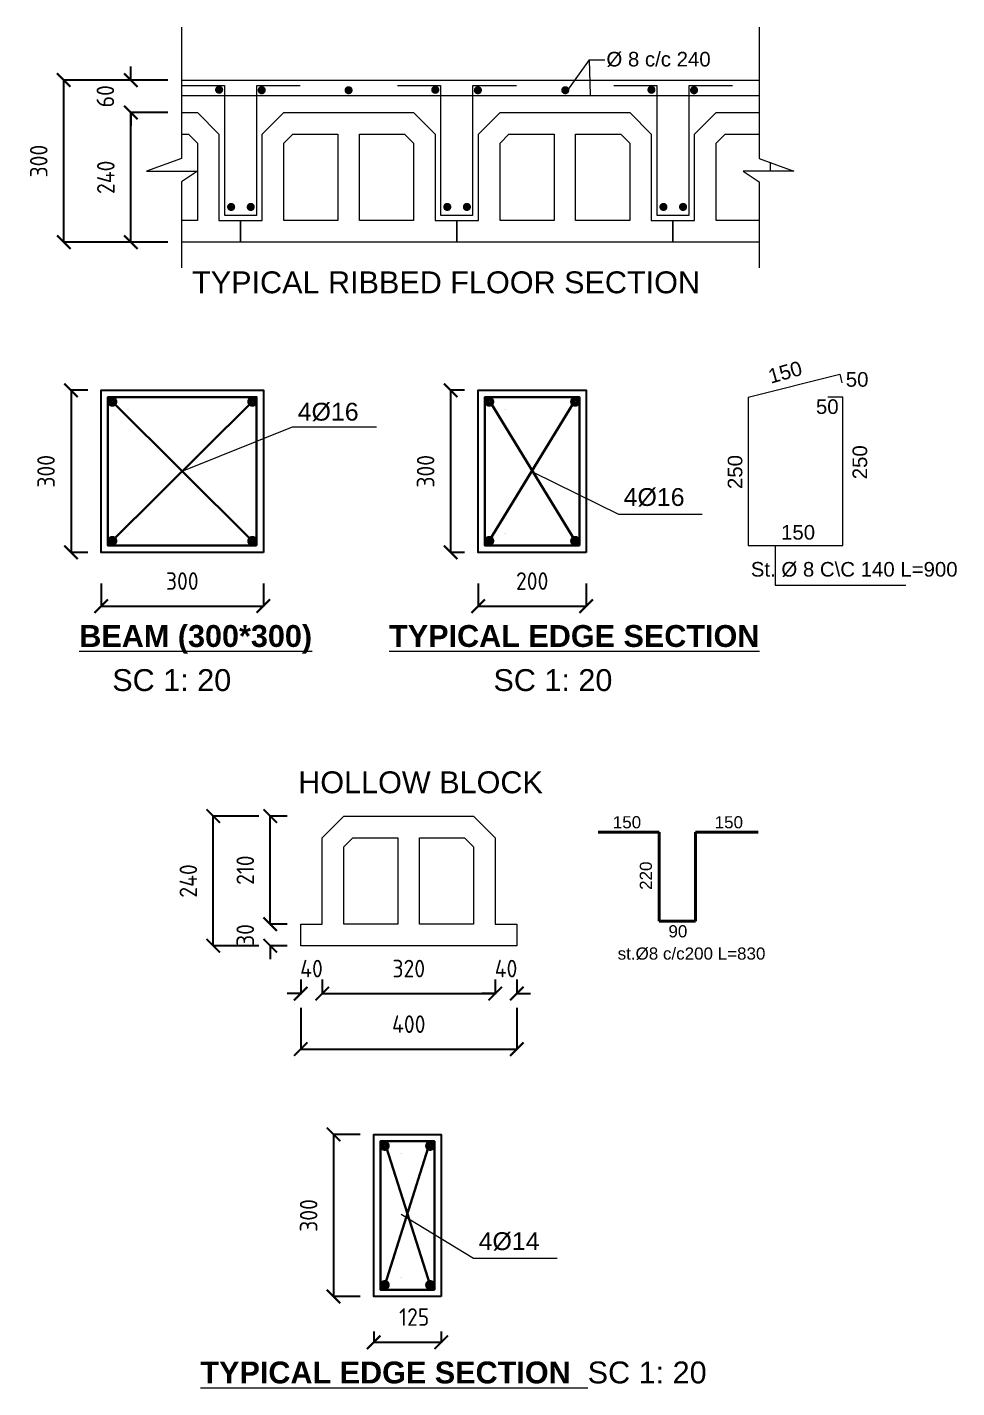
# Model space of a CAD drawing. Header units: inches. Extents: x -17020 to 43805, y -10194 to 123061.
# Drawn here: x 5582 to 5926, y 120801 to 121305 of the extents above; entities that cross this region are included whole.
import ezdxf

# ---------------------------------------------------------------- set-up
doc = ezdxf.new("R2010")
doc.units = ezdxf.units.IN
doc.header["$LTSCALE"] = 0.7
doc.header["$MEASUREMENT"] = 0
doc.layers.get('0').update_dxf_attribs({"lineweight": 13})
doc.layers.get('Defpoints').update_dxf_attribs({"lineweight": 5})
for name, color, linetype, lineweight in [('BEAM', 5, 'Continuous', 0), ('dim', 1, 'Continuous', 25), ('DIME', 6, 'Continuous', 25), ('HOLOW', 5, 'Continuous', 9), ('REIN', 6, 'Continuous', 40), ('ReinfContineous', 4, 'Continuous', 40), ('sec', 4, 'Continuous', 15), ('ste', 5, 'Continuous', 9), ('stirup', 4, 'Continuous', 30), ('tex', 3, 'Continuous', 25), ('TEXT', 3, 'Continuous', 25)]:
    doc.layers.add(name, color=color, linetype=linetype, lineweight=lineweight)
doc.layers.add('CONC', color=3, linetype='Continuous')
doc.styles.add('200style', font='iso.shx', dxfattribs={"height": 6.5})
doc.styles.add('AX', font='arial.ttf')
doc.styles.get("Standard").update_dxf_attribs({"font": 'arial.ttf', "height": 13})
doc.styles.add('t10', font='arial.ttf', dxfattribs={"height": 27})
doc.styles.add('t20', font='arial.ttf', dxfattribs={"height": 55})
doc.dimstyles.new('25ST', dxfattribs={"dimtxt": 13, "dimasz": 5, "dimexe": 0.18, "dimexo": 5, "dimgap": 6, "dimtad": 1, "dimdec": 0, "dimlfac": 5, "dimzin": 0, "dimdsep": 46, "dimtxsty": 'Standard', "dimblk": 'ARCHTICK', "dimcen": 0.09, "dimclrd": 256, "dimclre": 7, "dimclrt": 7, "dimadec": 0, "dimazin": 0, "dimtfac": 1, "dimtdec": 0, "dimtix": 1, "dimtofl": 0, "dimtmove": 0, "dimatfit": 3, "dimldrblk": 'ARCHTICK', "dimfxl": 1, "dimtolj": 1, "dimtzin": 0, "dimarcsym": 0})

# ---------------------------------------------------------------- blocks, each defined once
blk = doc.blocks.new('_ArchTick')
at = {"color": 0, "linetype": 'ByBlock', "lineweight": 0, "const_width": 0.15}
blk.add_lwpolyline([(-0.5, -0.5), (0.5, 0.5)], dxfattribs=at)
blk = doc.blocks.new('*D1668')
at = {"layer": 'Defpoints', "color": 0, "transparency": 16777216}
for p in [(5672.15, 120972.97), (5683.41, 120972.97), (5683.41, 120964.97)]:
    blk.add_point(p, dxfattribs=at)
at = {"layer": 'DIME', "lineweight": -2, "transparency": 16777216}
for p, q in [((5672.15, 120972.97), (5672.15, 120977.97)), ((5672.15, 120964.97), (5672.15, 120959.97))]:
    blk.add_line(p, q, dxfattribs=at)
at = {"layer": 'DIME', "color": 7, "lineweight": -2, "transparency": 16777216}
for p, q in [((5678.41, 120972.97), (5671.97, 120972.97)), ((5678.41, 120964.97), (5671.97, 120964.97))]:
    blk.add_line(p, q, dxfattribs=at)
at = {"layer": 'DIME', "lineweight": -2, "transparency": 16777216, "xscale": 5, "yscale": 5, "zscale": 5}
for p, rotation in [((5672.15, 120972.97), 270), ((5672.15, 120964.97), 90)]:
    blk.add_blockref('_ArchTick', p, dxfattribs=dict(at, rotation=rotation))
at = {"layer": 'DIME', "color": 7, "transparency": 16777216, "insert": (5662.9, 120968.97), "char_height": 6.5, "attachment_point": 5, "rotation": 90, "style": '200style'}
blk.add_mtext('\\A1;30', dxfattribs=at)
blk = doc.blocks.new('*D1669')
at = {"layer": 'Defpoints', "color": 0, "transparency": 16777216}
for p in [(5672.15, 121012.97), (5683.46, 121012.97), (5683.41, 120972.97)]:
    blk.add_point(p, dxfattribs=at)
at = {"layer": 'DIME', "color": 7, "lineweight": -2, "transparency": 16777216}
for p, q in [((5678.46, 121012.97), (5671.97, 121012.97)), ((5678.41, 120972.97), (5671.97, 120972.97))]:
    blk.add_line(p, q, dxfattribs=at)
at = {"layer": 'DIME', "lineweight": -2, "transparency": 16777216}
blk.add_line((5672.15, 120972.97), (5672.15, 121012.97), dxfattribs=at)
at = {"layer": 'DIME', "lineweight": -2, "transparency": 16777216, "xscale": 5, "yscale": 5, "zscale": 5}
for p, rotation in [((5672.15, 121012.97), 90), ((5672.15, 120972.97), 270)]:
    blk.add_blockref('_ArchTick', p, dxfattribs=dict(at, rotation=rotation))
at = {"layer": 'DIME', "color": 7, "transparency": 16777216, "insert": (5662.9, 120992.97), "char_height": 6.5, "attachment_point": 5, "rotation": 90, "style": '200style'}
blk.add_mtext('\\A1;210', dxfattribs=at)
blk = doc.blocks.new('*D1670')
at = {"layer": 'Defpoints', "color": 0, "transparency": 16777216}
for p in [(5651.07, 121012.97), (5672.96, 121012.97), (5672.91, 120964.97)]:
    blk.add_point(p, dxfattribs=at)
at = {"layer": 'DIME', "color": 7, "lineweight": -2, "transparency": 16777216}
for p, q in [((5667.96, 121012.97), (5650.89, 121012.97)), ((5667.91, 120964.97), (5650.89, 120964.97))]:
    blk.add_line(p, q, dxfattribs=at)
at = {"layer": 'DIME', "lineweight": -2, "transparency": 16777216}
blk.add_line((5651.07, 120964.97), (5651.07, 121012.97), dxfattribs=at)
at = {"layer": 'DIME', "lineweight": -2, "transparency": 16777216, "xscale": 5, "yscale": 5, "zscale": 5}
for p, rotation in [((5651.07, 121012.97), 90), ((5651.07, 120964.97), 270)]:
    blk.add_blockref('_ArchTick', p, dxfattribs=dict(at, rotation=rotation))
at = {"layer": 'DIME', "color": 7, "transparency": 16777216, "insert": (5641.82, 120988.97), "char_height": 6.5, "attachment_point": 5, "rotation": 90, "style": '200style'}
blk.add_mtext('\\A1;240', dxfattribs=at)
blk = doc.blocks.new('*D1671')
at = {"layer": 'Defpoints', "color": 0, "transparency": 16777216}
for p in [(5683.41, 120957.47), (5691.41, 120957.47), (5691.41, 120947.29)]:
    blk.add_point(p, dxfattribs=at)
at = {"layer": 'DIME', "color": 7, "lineweight": -2, "transparency": 16777216}
for p, q in [((5683.41, 120952.47), (5683.41, 120947.11)), ((5691.41, 120952.47), (5691.41, 120947.11))]:
    blk.add_line(p, q, dxfattribs=at)
at = {"layer": 'DIME', "lineweight": -2, "transparency": 16777216}
for p, q in [((5683.41, 120947.29), (5678.41, 120947.29)), ((5691.41, 120947.29), (5696.41, 120947.29))]:
    blk.add_line(p, q, dxfattribs=at)
at = {"layer": 'DIME', "lineweight": -2, "transparency": 16777216, "xscale": 5, "yscale": 5, "zscale": 5}
blk.add_blockref('_ArchTick', (5683.41, 120947.29), dxfattribs=at)
at = {"layer": 'DIME', "lineweight": -2, "transparency": 16777216, "xscale": 5, "yscale": 5, "zscale": 5, "rotation": 180}
blk.add_blockref('_ArchTick', (5691.41, 120947.29), dxfattribs=at)
at = {"layer": 'DIME', "color": 7, "transparency": 16777216, "insert": (5687.41, 120956.54), "char_height": 6.5, "attachment_point": 5, "style": '200style'}
blk.add_mtext('\\A1;40', dxfattribs=at)
blk = doc.blocks.new('*D1672')
at = {"layer": 'Defpoints', "color": 0, "transparency": 16777216}
for p in [(5691.41, 120957.47), (5755.41, 120957.47), (5755.41, 120947.29)]:
    blk.add_point(p, dxfattribs=at)
at = {"layer": 'DIME', "color": 7, "lineweight": -2, "transparency": 16777216}
for p, q in [((5691.41, 120952.47), (5691.41, 120947.11)), ((5755.41, 120952.47), (5755.41, 120947.11))]:
    blk.add_line(p, q, dxfattribs=at)
at = {"layer": 'DIME', "lineweight": -2, "transparency": 16777216}
blk.add_line((5691.41, 120947.29), (5755.41, 120947.29), dxfattribs=at)
at = {"layer": 'DIME', "lineweight": -2, "transparency": 16777216, "xscale": 5, "yscale": 5, "zscale": 5, "rotation": 180}
blk.add_blockref('_ArchTick', (5691.41, 120947.29), dxfattribs=at)
at = {"layer": 'DIME', "lineweight": -2, "transparency": 16777216, "xscale": 5, "yscale": 5, "zscale": 5}
blk.add_blockref('_ArchTick', (5755.41, 120947.29), dxfattribs=at)
at = {"layer": 'DIME', "color": 7, "transparency": 16777216, "insert": (5723.41, 120956.54), "char_height": 6.5, "attachment_point": 5, "style": '200style'}
blk.add_mtext('\\A1;320', dxfattribs=at)
blk = doc.blocks.new('*D1673')
at = {"layer": 'Defpoints', "color": 0, "transparency": 16777216}
for p in [(5755.41, 120957.47), (5763.41, 120957.47), (5763.41, 120947.29)]:
    blk.add_point(p, dxfattribs=at)
at = {"layer": 'DIME', "color": 7, "lineweight": -2, "transparency": 16777216}
for p, q in [((5755.41, 120952.47), (5755.41, 120947.11)), ((5763.41, 120952.47), (5763.41, 120947.11))]:
    blk.add_line(p, q, dxfattribs=at)
at = {"layer": 'DIME', "lineweight": -2, "transparency": 16777216}
for p, q in [((5755.41, 120947.29), (5750.41, 120947.29)), ((5763.41, 120947.29), (5768.41, 120947.29))]:
    blk.add_line(p, q, dxfattribs=at)
at = {"layer": 'DIME', "lineweight": -2, "transparency": 16777216, "xscale": 5, "yscale": 5, "zscale": 5}
blk.add_blockref('_ArchTick', (5755.41, 120947.29), dxfattribs=at)
at = {"layer": 'DIME', "lineweight": -2, "transparency": 16777216, "xscale": 5, "yscale": 5, "zscale": 5, "rotation": 180}
blk.add_blockref('_ArchTick', (5763.41, 120947.29), dxfattribs=at)
at = {"layer": 'DIME', "color": 7, "transparency": 16777216, "insert": (5759.41, 120956.54), "char_height": 6.5, "attachment_point": 5, "style": '200style'}
blk.add_mtext('\\A1;40', dxfattribs=at)
blk = doc.blocks.new('*D1674')
at = {"layer": 'Defpoints', "color": 0, "transparency": 16777216}
for p in [(5683.41, 120946.97), (5763.41, 120946.97), (5763.41, 120926.72)]:
    blk.add_point(p, dxfattribs=at)
at = {"layer": 'DIME', "color": 7, "lineweight": -2, "transparency": 16777216}
for p, q in [((5683.41, 120941.97), (5683.41, 120926.54)), ((5763.41, 120941.97), (5763.41, 120926.54))]:
    blk.add_line(p, q, dxfattribs=at)
at = {"layer": 'DIME', "lineweight": -2, "transparency": 16777216}
blk.add_line((5683.41, 120926.72), (5763.41, 120926.72), dxfattribs=at)
at = {"layer": 'DIME', "lineweight": -2, "transparency": 16777216, "xscale": 5, "yscale": 5, "zscale": 5, "rotation": 180}
blk.add_blockref('_ArchTick', (5683.41, 120926.72), dxfattribs=at)
at = {"layer": 'DIME', "lineweight": -2, "transparency": 16777216, "xscale": 5, "yscale": 5, "zscale": 5}
blk.add_blockref('_ArchTick', (5763.41, 120926.72), dxfattribs=at)
at = {"layer": 'DIME', "color": 7, "transparency": 16777216, "insert": (5723.41, 120935.97), "char_height": 6.5, "attachment_point": 5, "style": '200style'}
blk.add_mtext('\\A1;400', dxfattribs=at)
blk = doc.blocks.new('*D1675')
at = {"layer": 'Defpoints', "color": 0, "transparency": 16777216}
for p in [(5620.54, 121273.41), (5639.27, 121273.41), (5639.27, 121225.41)]:
    blk.add_point(p, dxfattribs=at)
at = {"layer": 'DIME', "color": 7, "lineweight": -2, "transparency": 16777216}
for p, q in [((5634.27, 121273.41), (5620.36, 121273.41)), ((5634.27, 121225.41), (5620.36, 121225.41))]:
    blk.add_line(p, q, dxfattribs=at)
at = {"layer": 'DIME', "lineweight": -2, "transparency": 16777216}
blk.add_line((5620.54, 121225.41), (5620.54, 121273.41), dxfattribs=at)
at = {"layer": 'DIME', "lineweight": -2, "transparency": 16777216, "xscale": 5, "yscale": 5, "zscale": 5}
for p, rotation in [((5620.54, 121273.41), 90), ((5620.54, 121225.41), 270)]:
    blk.add_blockref('_ArchTick', p, dxfattribs=dict(at, rotation=rotation))
at = {"layer": 'DIME', "color": 7, "transparency": 16777216, "insert": (5611.29, 121249.41), "char_height": 6.5, "attachment_point": 5, "rotation": 90, "style": '200style'}
blk.add_mtext('\\A1;240', dxfattribs=at)
blk = doc.blocks.new('*D1676')
at = {"layer": 'Defpoints', "color": 0, "transparency": 16777216}
for p in [(5620.54, 121285.41), (5639.27, 121285.41), (5639.27, 121273.41)]:
    blk.add_point(p, dxfattribs=at)
at = {"layer": 'DIME', "lineweight": -2, "transparency": 16777216}
for p, q in [((5620.54, 121285.41), (5620.54, 121290.41)), ((5620.54, 121273.41), (5620.54, 121268.41))]:
    blk.add_line(p, q, dxfattribs=at)
at = {"layer": 'DIME', "color": 7, "lineweight": -2, "transparency": 16777216}
for p, q in [((5634.27, 121285.41), (5620.36, 121285.41)), ((5634.27, 121273.41), (5620.36, 121273.41))]:
    blk.add_line(p, q, dxfattribs=at)
at = {"layer": 'DIME', "lineweight": -2, "transparency": 16777216, "xscale": 5, "yscale": 5, "zscale": 5}
for p, rotation in [((5620.54, 121285.41), 270), ((5620.54, 121273.41), 90)]:
    blk.add_blockref('_ArchTick', p, dxfattribs=dict(at, rotation=rotation))
at = {"layer": 'DIME', "color": 7, "transparency": 16777216, "insert": (5611.12, 121279.41), "char_height": 6.5, "attachment_point": 5, "rotation": 90, "style": '200style'}
blk.add_mtext('\\A1;60', dxfattribs=at)
blk = doc.blocks.new('*D1677')
at = {"layer": 'Defpoints', "color": 0, "transparency": 16777216}
for p in [(5595.72, 121285.41), (5625.15, 121285.41), (5625.15, 121225.41)]:
    blk.add_point(p, dxfattribs=at)
at = {"layer": 'DIME', "color": 7, "lineweight": -2, "transparency": 16777216}
for p, q in [((5620.15, 121285.41), (5595.54, 121285.41)), ((5620.15, 121225.41), (5595.54, 121225.41))]:
    blk.add_line(p, q, dxfattribs=at)
at = {"layer": 'DIME', "lineweight": -2, "transparency": 16777216}
blk.add_line((5595.72, 121225.41), (5595.72, 121285.41), dxfattribs=at)
at = {"layer": 'DIME', "lineweight": -2, "transparency": 16777216, "xscale": 5, "yscale": 5, "zscale": 5}
for p, rotation in [((5595.72, 121285.41), 90), ((5595.72, 121225.41), 270)]:
    blk.add_blockref('_ArchTick', p, dxfattribs=dict(at, rotation=rotation))
at = {"layer": 'DIME', "color": 7, "transparency": 16777216, "insert": (5586.47, 121255.41), "char_height": 6.5, "attachment_point": 5, "rotation": 90, "style": '200style'}
blk.add_mtext('\\A1;300', dxfattribs=at)
blk = doc.blocks.new('*D1678')
at = {"layer": 'Defpoints', "color": 0, "transparency": 16777216}
for p in [(5710.43, 120827.26), (5735.43, 120827.26), (5735.43, 120818.23)]:
    blk.add_point(p, dxfattribs=at)
at = {"layer": 'DIME', "color": 7, "lineweight": -2, "transparency": 16777216}
for p, q in [((5710.43, 120822.26), (5710.43, 120818.05)), ((5735.43, 120822.26), (5735.43, 120818.05))]:
    blk.add_line(p, q, dxfattribs=at)
at = {"layer": 'DIME', "lineweight": -2, "transparency": 16777216}
blk.add_line((5710.43, 120818.23), (5735.43, 120818.23), dxfattribs=at)
at = {"layer": 'DIME', "lineweight": -2, "transparency": 16777216, "xscale": 5, "yscale": 5, "zscale": 5, "rotation": 180}
blk.add_blockref('_ArchTick', (5710.43, 120818.23), dxfattribs=at)
at = {"layer": 'DIME', "lineweight": -2, "transparency": 16777216, "xscale": 5, "yscale": 5, "zscale": 5}
blk.add_blockref('_ArchTick', (5735.43, 120818.23), dxfattribs=at)
at = {"layer": 'DIME', "color": 7, "transparency": 16777216, "insert": (5725.43, 120827.57), "char_height": 6.5, "attachment_point": 5, "style": '200style'}
blk.add_mtext('\\A1;125', dxfattribs=at)
blk = doc.blocks.new('*D1679')
at = {"layer": 'Defpoints', "color": 0, "transparency": 16777216}
for p in [(5710.43, 120895.16), (5695.6, 120835.16), (5710.43, 120835.16)]:
    blk.add_point(p, dxfattribs=at)
at = {"layer": 'DIME', "color": 7, "lineweight": -2, "transparency": 16777216}
for p, q in [((5705.43, 120895.16), (5695.42, 120895.16)), ((5705.43, 120835.16), (5695.42, 120835.16))]:
    blk.add_line(p, q, dxfattribs=at)
at = {"layer": 'DIME', "lineweight": -2, "transparency": 16777216}
blk.add_line((5695.6, 120895.16), (5695.6, 120835.16), dxfattribs=at)
at = {"layer": 'DIME', "lineweight": -2, "transparency": 16777216, "xscale": 5, "yscale": 5, "zscale": 5}
for p, rotation in [((5695.6, 120895.16), 90), ((5695.6, 120835.16), 270)]:
    blk.add_blockref('_ArchTick', p, dxfattribs=dict(at, rotation=rotation))
at = {"layer": 'DIME', "color": 7, "transparency": 16777216, "insert": (5686.35, 120865.16), "char_height": 6.5, "attachment_point": 5, "rotation": 90, "style": '200style'}
blk.add_mtext('\\A1;300', dxfattribs=at)
blk = doc.blocks.new('*D1680')
at = {"layer": 'Defpoints', "color": 0, "transparency": 16777216}
for p in [(5749.09, 121104.1), (5789.09, 121104.1), (5789.09, 121090.71)]:
    blk.add_point(p, dxfattribs=at)
at = {"layer": 'DIME', "color": 7, "lineweight": -2, "transparency": 16777216}
for p, q in [((5749.09, 121099.1), (5749.09, 121090.53)), ((5789.09, 121099.1), (5789.09, 121090.53))]:
    blk.add_line(p, q, dxfattribs=at)
at = {"layer": 'DIME', "lineweight": -2, "transparency": 16777216}
blk.add_line((5749.09, 121090.71), (5789.09, 121090.71), dxfattribs=at)
at = {"layer": 'DIME', "lineweight": -2, "transparency": 16777216, "xscale": 5, "yscale": 5, "zscale": 5, "rotation": 180}
blk.add_blockref('_ArchTick', (5749.09, 121090.71), dxfattribs=at)
at = {"layer": 'DIME', "lineweight": -2, "transparency": 16777216, "xscale": 5, "yscale": 5, "zscale": 5}
blk.add_blockref('_ArchTick', (5789.09, 121090.71), dxfattribs=at)
at = {"layer": 'DIME', "color": 7, "transparency": 16777216, "insert": (5769.09, 121099.97), "char_height": 6.5, "attachment_point": 5, "style": '200style'}
blk.add_mtext('\\A1;200', dxfattribs=at)
blk = doc.blocks.new('*D1681')
at = {"layer": 'Defpoints', "color": 0, "transparency": 16777216}
for p in [(5749.09, 121170.6), (5738.9, 121110.6), (5749.09, 121110.6)]:
    blk.add_point(p, dxfattribs=at)
at = {"layer": 'DIME', "color": 7, "lineweight": -2, "transparency": 16777216}
for p, q in [((5744.09, 121170.6), (5738.72, 121170.6)), ((5744.09, 121110.6), (5738.72, 121110.6))]:
    blk.add_line(p, q, dxfattribs=at)
at = {"layer": 'DIME', "lineweight": -2, "transparency": 16777216}
blk.add_line((5738.9, 121170.6), (5738.9, 121110.6), dxfattribs=at)
at = {"layer": 'DIME', "lineweight": -2, "transparency": 16777216, "xscale": 5, "yscale": 5, "zscale": 5}
for p, rotation in [((5738.9, 121170.6), 90), ((5738.9, 121110.6), 270)]:
    blk.add_blockref('_ArchTick', p, dxfattribs=dict(at, rotation=rotation))
at = {"layer": 'DIME', "color": 7, "transparency": 16777216, "insert": (5729.65, 121140.6), "char_height": 6.5, "attachment_point": 5, "rotation": 90, "style": '200style'}
blk.add_mtext('\\A1;300', dxfattribs=at)
blk = doc.blocks.new('*D1682')
at = {"layer": 'Defpoints', "color": 0, "transparency": 16777216}
for p in [(5609.59, 121104.1), (5669.59, 121104.1), (5669.59, 121090.71)]:
    blk.add_point(p, dxfattribs=at)
at = {"layer": 'DIME', "color": 7, "lineweight": -2, "transparency": 16777216}
for p, q in [((5609.59, 121099.1), (5609.59, 121090.53)), ((5669.59, 121099.1), (5669.59, 121090.53))]:
    blk.add_line(p, q, dxfattribs=at)
at = {"layer": 'DIME', "lineweight": -2, "transparency": 16777216}
blk.add_line((5609.59, 121090.71), (5669.59, 121090.71), dxfattribs=at)
at = {"layer": 'DIME', "lineweight": -2, "transparency": 16777216, "xscale": 5, "yscale": 5, "zscale": 5, "rotation": 180}
blk.add_blockref('_ArchTick', (5609.59, 121090.71), dxfattribs=at)
at = {"layer": 'DIME', "lineweight": -2, "transparency": 16777216, "xscale": 5, "yscale": 5, "zscale": 5}
blk.add_blockref('_ArchTick', (5669.59, 121090.71), dxfattribs=at)
at = {"layer": 'DIME', "color": 7, "transparency": 16777216, "insert": (5639.59, 121099.97), "char_height": 6.5, "attachment_point": 5, "style": '200style'}
blk.add_mtext('\\A1;300', dxfattribs=at)
blk = doc.blocks.new('*D1683')
at = {"layer": 'Defpoints', "color": 0, "transparency": 16777216}
for p in [(5609.59, 121170.6), (5598.41, 121110.6), (5609.59, 121110.6)]:
    blk.add_point(p, dxfattribs=at)
at = {"layer": 'DIME', "color": 7, "lineweight": -2, "transparency": 16777216}
for p, q in [((5604.59, 121170.6), (5598.23, 121170.6)), ((5604.59, 121110.6), (5598.23, 121110.6))]:
    blk.add_line(p, q, dxfattribs=at)
at = {"layer": 'DIME', "lineweight": -2, "transparency": 16777216}
blk.add_line((5598.41, 121170.6), (5598.41, 121110.6), dxfattribs=at)
at = {"layer": 'DIME', "lineweight": -2, "transparency": 16777216, "xscale": 5, "yscale": 5, "zscale": 5}
for p, rotation in [((5598.41, 121170.6), 90), ((5598.41, 121110.6), 270)]:
    blk.add_blockref('_ArchTick', p, dxfattribs=dict(at, rotation=rotation))
at = {"layer": 'DIME', "color": 7, "transparency": 16777216, "insert": (5589.16, 121140.6), "char_height": 6.5, "attachment_point": 5, "rotation": 90, "style": '200style'}
blk.add_mtext('\\A1;300', dxfattribs=at)

msp = doc.modelspace()

# ---------------------------------------------------------------- linework, layer by layer
at = {"layer": 'BEAM', "linetype": 'Continuous', "ltscale": 0.02}
for p, q in [((5639.27, 121304.97), (5639.27, 121256.36)), ((5853.06, 121304.97), (5853.06, 121256.36)), ((5790.23, 121292.89), (5796.02, 121292.89)), ((5639.27, 121285.41), (5853.06, 121285.41)), ((5639.27, 121256.36), (5626.35, 121251.74)), ((5853.06, 121256.36), (5865.98, 121251.74)), ((5626.35, 121251.74), (5645.18, 121251.74)), ((5645.18, 121251.74), (5639.27, 121247.7)), ((5865.98, 121251.74), (5847.15, 121251.74)), ((5847.15, 121251.74), (5853.06, 121247.7)), ((5639.27, 121247.7), (5639.27, 121215.85)), ((5853.06, 121247.7), (5853.06, 121215.85)), ((5661.18, 121225.41), (5647.77, 121225.41))]:
    msp.add_line(p, q, dxfattribs=at)
at = {"layer": 'BEAM'}
msp.add_line((5790.23, 121292.89), (5790.55, 121279.92), dxfattribs=at)
msp.add_lwpolyline([(5790.23, 121292.89), (5782.1, 121281.65)], dxfattribs=at)
at = {"layer": 'BEAM', "linetype": 'Continuous', "ltscale": 0.02, "const_width": 1.5}
for points in [[(5652.48, 121281.81, 1), (5653.98, 121281.81, 1)], [(5668.24, 121281.65, 1), (5669.74, 121281.65, 1)], [(5700.39, 121281.65, 1), (5701.89, 121281.65, 1)], [(5732.48, 121281.81, 1), (5733.98, 121281.81, 1)], [(5748.24, 121281.65, 1), (5749.74, 121281.65, 1)], [(5780.6, 121281.65, 1), (5782.1, 121281.65, 1)], [(5812.48, 121281.81, 1), (5813.98, 121281.81, 1)], [(5828.24, 121281.65, 1), (5829.74, 121281.65, 1)], [(5656.92, 121238.45, 1), (5658.42, 121238.45, 1)], [(5664.18, 121238.45, 1), (5665.68, 121238.45, 1)], [(5736.92, 121238.45, 1), (5738.42, 121238.45, 1)], [(5744.18, 121238.45, 1), (5745.68, 121238.45, 1)], [(5816.92, 121238.45, 1), (5818.42, 121238.45, 1)], [(5824.18, 121238.45, 1), (5825.68, 121238.45, 1)]]:
    msp.add_lwpolyline(points, format="xyb", close=True, dxfattribs=at)
at = {"layer": 'CONC'}
for points in [[(5669.59, 121110.6), (5609.59, 121110.6), (5609.59, 121170.6), (5669.59, 121170.6)], [(5789.09, 121110.6), (5749.09, 121110.6), (5749.09, 121170.6), (5789.09, 121170.6)], [(5735.43, 120835.16), (5710.43, 120835.16), (5710.43, 120895.16), (5735.43, 120895.16)]]:
    msp.add_lwpolyline(points, close=True, dxfattribs=at)
at = {"layer": 'dim', "color": 1}
for p, q in [((5816.07, 120974.08), (5816.07, 121007.01)), ((5816.07, 121005.51), (5816.07, 120995.68)), ((5829.57, 121005.51), (5829.57, 120995.68))]:
    msp.add_line(p, q, dxfattribs=at)
at = {"layer": 'HOLOW', "linetype": 'Continuous', "ltscale": 0.02}
for points in [[(5639.27, 121273.41), (5645.18, 121273.41), (5653.18, 121265.41), (5653.18, 121233.41), (5661.18, 121233.41), (5661.18, 121225.41), (5639.27, 121225.41)], [(5853.06, 121225.41), (5821.18, 121225.41), (5821.18, 121233.41), (5829.18, 121233.41), (5829.18, 121265.41), (5837.18, 121273.41), (5853.06, 121273.41)], [(5639.27, 121265.41), (5641.87, 121265.41), (5645.18, 121262.1), (5645.18, 121233.41), (5639.27, 121233.41)], [(5853.06, 121233.41), (5837.18, 121233.41), (5837.18, 121262.1), (5840.49, 121265.41), (5853.06, 121265.41)], [(5857.18, 121254.89), (5857.18, 121251.74)]]:
    msp.add_lwpolyline(points, dxfattribs=at)
for points in [[(5661.18, 121233.41), (5669.18, 121233.41), (5669.18, 121265.41), (5677.18, 121273.41), (5725.18, 121273.41), (5733.18, 121265.41), (5733.18, 121233.41), (5741.18, 121233.41), (5741.18, 121225.41), (5661.18, 121225.41)], [(5741.18, 121233.41), (5749.18, 121233.41), (5749.18, 121265.41), (5757.18, 121273.41), (5805.18, 121273.41), (5813.18, 121265.41), (5813.18, 121233.41), (5821.18, 121233.41), (5821.18, 121225.41), (5741.18, 121225.41)], [(5677.18, 121233.41), (5677.18, 121262.1), (5680.49, 121265.41), (5697.18, 121265.41), (5697.18, 121233.41)], [(5705.18, 121265.41), (5721.87, 121265.41), (5725.18, 121262.1), (5725.18, 121233.41), (5705.18, 121233.41)], [(5757.18, 121233.41), (5757.18, 121262.1), (5760.49, 121265.41), (5777.18, 121265.41), (5777.18, 121233.41)], [(5785.18, 121265.41), (5801.87, 121265.41), (5805.18, 121262.1), (5805.18, 121233.41), (5785.18, 121233.41)], [(5683.41, 120972.97), (5691.41, 120972.97), (5691.41, 121004.97), (5699.41, 121012.97), (5747.41, 121012.97), (5755.41, 121004.97), (5755.41, 120972.97), (5763.41, 120972.97), (5763.41, 120964.97), (5683.41, 120964.97)], [(5699.41, 120972.97), (5699.41, 121001.66), (5702.73, 121004.97), (5719.41, 121004.97), (5719.41, 120972.97)], [(5727.41, 121004.97), (5744.1, 121004.97), (5747.41, 121001.66), (5747.41, 120972.97), (5727.41, 120972.97)]]:
    msp.add_lwpolyline(points, close=True, dxfattribs=at)
at = {"layer": 'REIN', "const_width": 1.79}
for points in [[(5612.71, 121166.36, 1), (5614.66, 121166.36, 1)], [(5666.47, 121166.36, -1), (5664.52, 121166.36, -1)], [(5752.21, 121166.36, 1), (5754.16, 121166.36, 1)], [(5785.97, 121166.36, -1), (5784.02, 121166.36, -1)], [(5612.71, 121114.83, -1), (5614.66, 121114.83, -1)], [(5666.47, 121114.83, 1), (5664.52, 121114.83, 1)], [(5752.21, 121114.83, -1), (5754.16, 121114.83, -1)], [(5785.97, 121114.83, 1), (5784.02, 121114.83, 1)], [(5713.55, 120890.92, 1), (5715.49, 120890.92, 1)], [(5732.3, 120890.92, -1), (5730.36, 120890.92, -1)], [(5713.55, 120839.4, -1), (5715.49, 120839.4, -1)], [(5732.3, 120839.4, 1), (5730.36, 120839.4, 1)]]:
    msp.add_lwpolyline(points, format="xyb", close=True, dxfattribs=at)
at = {"layer": 'ReinfContineous'}
for p, q in [((5816.07, 121007.01), (5793.57, 121007.01)), ((5816.07, 121007.01), (5816.07, 120974.08)), ((5829.57, 120974.08), (5829.57, 121007.01)), ((5829.57, 121007.01), (5852.67, 121007.01)), ((5816.07, 120974.08), (5829.57, 120974.08))]:
    msp.add_line(p, q, dxfattribs=at)
at = {"layer": 'sec'}
for p, q in [((5639.59, 121140.61), (5680.42, 121157.01)), ((5680.42, 121157.01), (5711.43, 121157.01)), ((5769.44, 121140.26), (5801.04, 121124.79)), ((5801.04, 121124.79), (5832.05, 121124.79)), ((5859.03, 121113.1), (5859.03, 121098.45)), ((5859.03, 121098.45), (5907.42, 121098.45)), ((5720.61, 120865.59), (5747.37, 120849.36)), ((5747.37, 120849.36), (5778.39, 120849.36))]:
    msp.add_line(p, q, dxfattribs=at)
at = {"layer": 'ste', "color": 2, "linetype": 'Continuous', "ltscale": 0.02}
for p, q in [((5639.6, 121279.73), (5853.06, 121279.73)), ((5655.18, 121235.41), (5667.18, 121235.41)), ((5849.02, 121168.1), (5882.92, 121176.61)), ((5882.92, 121176.61), (5883.75, 121173.3)), ((5849.02, 121168.1), (5849.02, 121113.1)), ((5884.02, 121168.1), (5878.52, 121168.1)), ((5884.02, 121113.1), (5884.02, 121168.1)), ((5849.02, 121113.1), (5884.02, 121113.1))]:
    msp.add_line(p, q, dxfattribs=at)
for points in [[(5639.27, 121283.41), (5655.18, 121283.41), (5655.18, 121235.41), (5667.18, 121235.41), (5667.18, 121283.41), (5683.23, 121283.41)], [(5719.27, 121283.41), (5735.18, 121283.41), (5735.18, 121235.41), (5747.18, 121235.41), (5747.18, 121283.41), (5763.23, 121283.41)], [(5799.27, 121283.41), (5815.18, 121283.41), (5815.18, 121235.41), (5827.18, 121235.41), (5827.18, 121283.41), (5843.23, 121283.41)]]:
    msp.add_lwpolyline(points, dxfattribs=at)
at = {"layer": 'stirup'}
for p, q in [((5664.79, 121165.69), (5613.68, 121114.83)), ((5614.03, 121166.03), (5665.14, 121115.18)), ((5784.29, 121165.69), (5753.18, 121114.83)), ((5753.89, 121165.69), (5784.99, 121114.83)), ((5730.63, 120890.25), (5714.52, 120839.4)), ((5715.22, 120890.25), (5731.33, 120839.4))]:
    msp.add_line(p, q, dxfattribs=at)
for points in [[(5667.09, 121113.1), (5612.09, 121113.1), (5612.09, 121168.1), (5667.09, 121168.1)], [(5786.59, 121113.1), (5751.59, 121113.1), (5751.59, 121168.1), (5786.59, 121168.1)], [(5732.93, 120837.66), (5712.93, 120837.66), (5712.93, 120892.66), (5732.93, 120892.66)]]:
    msp.add_lwpolyline(points, close=True, dxfattribs=at)
at = {"layer": 'TEXT'}
for p, q in [((5619.44, 121163.66), (5619.44, 121163.66)), ((5619.73, 121163.66), (5619.73, 121163.66)), ((5758.94, 121163.66), (5758.94, 121163.66)), ((5759.23, 121163.66), (5759.23, 121163.66)), ((5619.44, 121117.54), (5619.44, 121117.54)), ((5619.73, 121117.54), (5619.73, 121117.54)), ((5758.94, 121117.54), (5758.94, 121117.54)), ((5759.23, 121117.54), (5759.23, 121117.54)), ((5720.28, 120888.22), (5720.28, 120888.22)), ((5720.57, 120888.22), (5720.57, 120888.22)), ((5720.28, 120842.1), (5720.28, 120842.1)), ((5720.57, 120842.1), (5720.57, 120842.1))]:
    msp.add_line(p, q, dxfattribs=at)

# ---------------------------------------------------------------- texts
at = {"layer": 'dim', "ltscale": 0.005, "char_height": 6.6, "width": 37.5487, "attachment_point": 1, "style": 't20'}
for s, insert in [('4%%C16', (5682.31, 121165.96)), ('4%%C16', (5802.93, 121134.38)), ('4%%C14', (5749.27, 120858.95))]:
    msp.add_mtext(s, dxfattribs=dict(at, insert=insert))
at = {"layer": 'sec', "color": 7, "style": 't10'}
for s, p in [('TYPICAL RIBBED FLOOR SECTION', (5643.22, 121206.5)), ('HOLLOW BLOCK', (5682.5, 121021.44))]:
    msp.add_text(s, height=8.1, dxfattribs=at).set_placement(p)
at = {"layer": 'sec', "color": 7, "char_height": 8.1, "attachment_point": 1, "style": 't10'}
for s, insert, width in [('{\\fArial|b1|i0|c0|p34;\\LBEAM (300*300)}', (5601.48, 121083.69), 283.8312), ('{\\fArial|b1|i0|c0|p34;\\LTYPICAL EDGE SECTION}', (5716.14, 121083.69), 283.8312), ('SC 1: 20', (5613.67, 121067.37), 98.8), ('SC 1: 20', (5754.75, 121067.37), 98.8), ('{\\fArial|b1|i0|c0|p34;\\LTYPICAL EDGE SECTION  }SC 1: 20', (5646.3, 120811.1), 283.8312)]:
    msp.add_mtext(s, dxfattribs=dict(at, insert=insert, width=width))
at = {"layer": 'tex'}
for s, height, style, p in [('%%C 8 c/c 240', 5.4, 't10', (5796.57, 121290.45)), ('50', 5.4, 't10', (5885.16, 121171.91)), ('50', 5.4, 't10', (5874.11, 121161.84)), ('150', 5.4, 't10', (5861.2, 121115.32)), ('St. %%C 8 C\\C 140 L=900', 5.4, 't10', (5850.01, 121101.63)), ('st.%%C8 c/c200 L=830', 4.5, 'AX', (5800.72, 120959.85))]:
    msp.add_text(s, height=height, dxfattribs=dict(at, style=style)).set_placement(p)
for s, height, rotation, style, p in [('150', 5.4, 15.706, 't10', (5857.36, 121173)), ('250', 5.4, 90, 't10', (5893.06, 121137.65)), ('250', 5.4, 90, 't10', (5846.86, 121134.03)), ('220', 4.5, 90, 'AX', (5813.41, 120985.67))]:
    msp.add_text(s, height=height, rotation=rotation, dxfattribs=dict(at, style=style)).set_placement(p)
at = {"layer": 'tex', "char_height": 4.5, "attachment_point": 5, "style": 'AX'}
for s, insert in [('150', (5804.17, 121010.67)), ('150', (5841.87, 121010.67)), ('90', (5823.02, 120970.31))]:
    msp.add_mtext(s, dxfattribs=dict(at, insert=insert))

# ---------------------------------------------------------------- dimensions: what is measured, and where the dimension line sits
at = {"layer": 'DIME'}
for base, p1, p2, text, picture, middle in [((5595.72, 121285.41), (5625.15, 121225.41), (5625.15, 121285.41), '300', '*D1677', (5586.47, 121255.41)), ((5620.54, 121285.41), (5639.27, 121273.41), (5639.27, 121285.41), '60', '*D1676', (5611.12, 121279.41)), ((5620.54, 121273.41), (5639.27, 121225.41), (5639.27, 121273.41), '240', '*D1675', (5611.29, 121249.41)), ((5651.07, 121012.97), (5672.91, 120964.97), (5672.96, 121012.97), '240', '*D1670', (5641.82, 120988.97)), ((5672.15, 121012.97), (5683.41, 120972.97), (5683.46, 121012.97), '210', '*D1669', (5662.9, 120992.97))]:
    dim = msp.add_linear_dim(base=base, p1=p1, p2=p2, angle=90, text=text, dimstyle='25ST', override={"dimtxsty": '200style'}, dxfattribs=at)
    dim.commit()
    dim.dimension.update_dxf_attribs({"geometry": picture, "text_midpoint": middle})
for base, p1, p2, picture, middle in [((5598.41, 121110.6), (5609.59, 121170.6), (5609.59, 121110.6), '*D1683', (5589.16, 121140.6)), ((5738.9, 121110.6), (5749.09, 121170.6), (5749.09, 121110.6), '*D1681', (5729.65, 121140.6)), ((5695.6, 120835.16), (5710.43, 120895.16), (5710.43, 120835.16), '*D1679', (5686.35, 120865.16))]:
    dim = msp.add_linear_dim(base=base, p1=p1, p2=p2, angle=90, dimstyle='25ST', override={"dimtxsty": '200style'}, dxfattribs=at)
    dim.commit()
    dim.dimension.update_dxf_attribs({"geometry": picture, "text_midpoint": middle})
for base, p1, p2, picture, middle in [((5669.59, 121090.71), (5609.59, 121104.1), (5669.59, 121104.1), '*D1682', (5639.59, 121090.71)), ((5789.09, 121090.71), (5749.09, 121104.1), (5789.09, 121104.1), '*D1680', (5769.09, 121090.71)), ((5735.43, 120818.23), (5710.43, 120827.26), (5735.43, 120827.26), '*D1678', (5725.43, 120818.23))]:
    dim = msp.add_linear_dim(base=base, p1=p1, p2=p2, dimstyle='25ST', override={"dimtxsty": '200style'}, dxfattribs=at)
    dim.commit()
    dim.dimension.update_dxf_attribs({"geometry": picture, "text_midpoint": middle, "dimtype": 160})
dim = msp.add_linear_dim(base=(5672.15, 120972.97), p1=(5683.41, 120964.97), p2=(5683.41, 120972.97), angle=90, text='30', dimstyle='25ST', override={"dimtxsty": '200style'}, dxfattribs=at)
dim.commit()
dim.dimension.update_dxf_attribs({"geometry": '*D1668', "text_midpoint": (5672.15, 120968.97), "dimtype": 160})
for base, p1, p2, picture, middle in [((5691.41, 120947.29), (5683.41, 120957.47), (5691.41, 120957.47), '*D1671', (5687.41, 120947.29)), ((5763.41, 120947.29), (5755.41, 120957.47), (5763.41, 120957.47), '*D1673', (5759.41, 120947.29))]:
    dim = msp.add_linear_dim(base=base, p1=p1, p2=p2, text='40', dimstyle='25ST', override={"dimtxsty": '200style'}, dxfattribs=at)
    dim.commit()
    dim.dimension.update_dxf_attribs({"geometry": picture, "text_midpoint": middle, "dimtype": 160})
for base, p1, p2, text, picture, middle in [((5755.41, 120947.29), (5691.41, 120957.47), (5755.41, 120957.47), '320', '*D1672', (5723.41, 120956.54)), ((5763.41, 120926.72), (5683.41, 120946.97), (5763.41, 120946.97), '400', '*D1674', (5723.41, 120935.97))]:
    dim = msp.add_linear_dim(base=base, p1=p1, p2=p2, text=text, dimstyle='25ST', override={"dimtxsty": '200style'}, dxfattribs=at)
    dim.commit()
    dim.dimension.update_dxf_attribs({"geometry": picture, "text_midpoint": middle})

doc.saveas('drawing.dxf')
